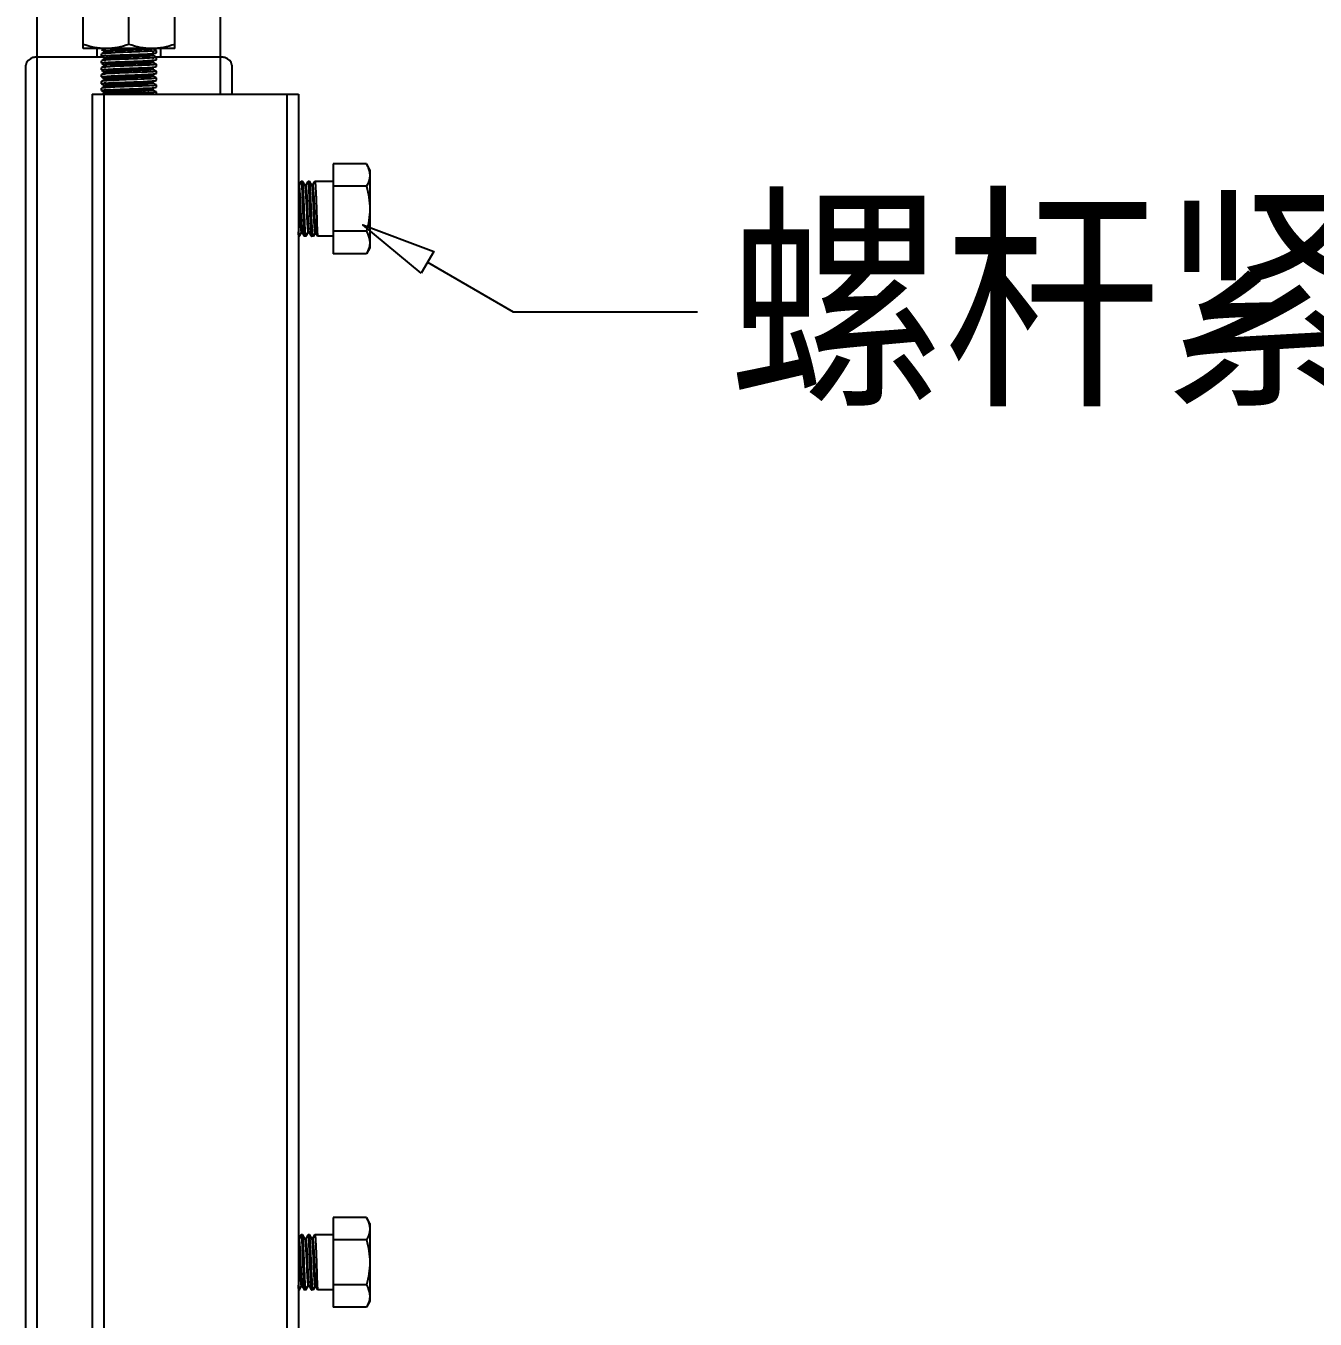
# Model space of a CAD drawing. Extents: x 1060579 to 1383165, y 581819 to 1037910.
# Drawn here: x 1266910 to 1268192, y 865473 to 866759 of the extents above; entities that cross this region are included whole.
import ezdxf

# ---------------------------------------------------------------- set-up
doc = ezdxf.new("R2010")
doc.units = 0
doc.header["$LTSCALE"] = 1000
doc.header["$MEASUREMENT"] = 0
doc.layers.add('02___PRT_ALL_AXES', color=7, linetype='Continuous')
doc.styles.add('_TEL_DIM', font='SIMPLEX', dxfattribs={"width": 0.8, "height": 3.5, "bigfont": 'HZTXT'})

msp = doc.modelspace()

# ---------------------------------------------------------------- linework, layer by layer
at = {"color": 7, "linetype": 'Continuous'}
for p, q in [((1266921.5, 865181), (1266921.5, 866811.1)), ((1266910.1, 865181), (1266910.1, 866719.5)), ((1266976.1, 866690.5), (1266976.1, 865415.5)), ((1266987.5, 866690.5), (1266987.5, 865415.5)), ((1267169.7, 866690.5), (1267169.7, 865415.5)), ((1267181, 866690.5), (1267181, 865415.5)), ((1267215.6, 866621.3), (1267215.6, 866531.9)), ((1267181.5, 866600), (1267181, 866600)), ((1267183.7, 866603.9), (1267181.4, 866600)), ((1267183.7, 866603.9), (1267183.7, 866603.9)), ((1267185.1, 866603.9), (1267183.7, 866603.9)), ((1267185.2, 866603.9), (1267185.1, 866603.9)), ((1267187.4, 866600), (1267185.2, 866603.9)), ((1267187.5, 866599.9), (1267187.4, 866600)), ((1267188.3, 866600), (1267187.4, 866600)), ((1267187.5, 866599.9), (1267187.5, 866599.8)), ((1267190.5, 866603.9), (1267188.3, 866600)), ((1267190.5, 866603.9), (1267190.6, 866603.9)), ((1267191.9, 866603.9), (1267190.6, 866603.9)), ((1267192, 866603.9), (1267191.9, 866603.9)), ((1267194.3, 866599.9), (1267192, 866603.9)), ((1267194.3, 866600), (1267195.1, 866600)), ((1267194.3, 866599.9), (1267194.4, 866599.8)), ((1267195.1, 866600), (1267197.4, 866603.9)), ((1267197.3, 866603.9), (1267195.1, 866600)), ((1267197.3, 866603.9), (1267197.4, 866603.9)), ((1267215.6, 866603.9), (1267197.4, 866603.9)), ((1267181.7, 866549.3), (1267181, 866549.3)), ((1267181.8, 866549.4), (1267181.7, 866549.3)), ((1267181.8, 866549.4), (1267184, 866553.2)), ((1267184, 866553.2), (1267184.8, 866553.2)), ((1267184.7, 866553.4), (1267184.8, 866553.3)), ((1267184.8, 866553.3), (1267184.8, 866553.2)), ((1267184.8, 866553.2), (1267187.1, 866549.4)), ((1267187.1, 866549.4), (1267187.1, 866549.3)), ((1267188.5, 866549.3), (1267187.1, 866549.3)), ((1267188.6, 866549.4), (1267188.5, 866549.3)), ((1267188.6, 866549.4), (1267190.8, 866553.2)), ((1267190.8, 866553.2), (1267191.7, 866553.2)), ((1267191.6, 866553.4), (1267191.6, 866553.3)), ((1267191.6, 866553.3), (1267191.7, 866553.2)), ((1267191.7, 866553.2), (1267193.9, 866549.4)), ((1267193.9, 866549.4), (1267194, 866549.3)), ((1267195.9, 866549.3), (1267194, 866549.3)), ((1267196.1, 866549.4), (1267195.9, 866549.3)), ((1267196.1, 866549.4), (1267197.7, 866552.2)), ((1267197.7, 866552.2), (1267198.5, 866552.2)), ((1267198.5, 866552.3), (1267200.2, 866549.3)), ((1267200.2, 866549.3), (1267200.2, 866549.3)), ((1267215.6, 866549.3), (1267200.2, 866549.3)), ((1267215.6, 865574), (1267215.6, 865484.7)), ((1267183.7, 865556.6), (1267181.4, 865552.8)), ((1267183.7, 865556.6), (1267183.7, 865556.7)), ((1267185.1, 865556.7), (1267183.7, 865556.7)), ((1267185.2, 865556.6), (1267185.1, 865556.7)), ((1267187.4, 865552.7), (1267185.2, 865556.6)), ((1267190.5, 865556.6), (1267188.3, 865552.8)), ((1267190.5, 865556.6), (1267190.6, 865556.7)), ((1267191.9, 865556.7), (1267190.6, 865556.7)), ((1267192, 865556.6), (1267191.9, 865556.7)), ((1267194.3, 865552.7), (1267192, 865556.6)), ((1267195.1, 865552.7), (1267197.4, 865556.7)), ((1267197.3, 865556.6), (1267195.1, 865552.8)), ((1267197.3, 865556.6), (1267197.4, 865556.7)), ((1267215.6, 865556.7), (1267197.4, 865556.7)), ((1267181.5, 865552.7), (1267181, 865552.7)), ((1267187.5, 865552.7), (1267187.4, 865552.7)), ((1267188.3, 865552.7), (1267187.4, 865552.7)), ((1267187.5, 865552.7), (1267187.5, 865552.6)), ((1267194.3, 865552.7), (1267195.1, 865552.7)), ((1267194.3, 865552.7), (1267194.4, 865552.5)), ((1267181.8, 865502.1), (1267184, 865506)), ((1267184, 865506), (1267184.8, 865506)), ((1267184.7, 865506.2), (1267184.8, 865506.1)), ((1267184.8, 865506.1), (1267184.8, 865506)), ((1267184.8, 865506), (1267187.1, 865502.1)), ((1267188.6, 865502.1), (1267190.8, 865506)), ((1267190.8, 865506), (1267191.7, 865506)), ((1267191.6, 865506.1), (1267191.7, 865506)), ((1267191.6, 865506.1), (1267191.6, 865506.1)), ((1267191.7, 865506), (1267193.9, 865502.1)), ((1267196.1, 865502.2), (1267197.7, 865505)), ((1267197.7, 865505), (1267198.5, 865505)), ((1267198.5, 865505.1), (1267200.2, 865502.1)), ((1267181.7, 865502), (1267181, 865502)), ((1267181.8, 865502.1), (1267181.7, 865502)), ((1267187.1, 865502.1), (1267187.1, 865502)), ((1267188.5, 865502), (1267187.1, 865502)), ((1267188.6, 865502.1), (1267188.5, 865502)), ((1267193.9, 865502.1), (1267194, 865502)), ((1267195.9, 865502), (1267194, 865502)), ((1267196.1, 865502.2), (1267195.9, 865502)), ((1267200.2, 865502.1), (1267200.2, 865502)), ((1267215.6, 865502), (1267200.2, 865502))]:
    msp.add_line(p, q, dxfattribs=at)
at = {"color": 0, "linetype": 'Continuous'}
for p, q in [((1267103.6, 866690.5), (1267103.6, 866811.1)), ((1266986.6, 866727.5), (1266921.5, 866727.5)), ((1266980.7, 866736), (1266980.7, 866727.5)), ((1266985.3, 866735.2), (1266985.3, 866736)), ((1266985.3, 866735.1), (1266988.5, 866733.3)), ((1266985.3, 866730.7), (1266985.3, 866730.6)), ((1266985.3, 866728.3), (1266985.3, 866730.6)), ((1266985.3, 866728.3), (1266988.5, 866726.4)), ((1266985.9, 866735.4), (1266987.7, 866735.6)), ((1266988.5, 866732.5), (1266985.9, 866731)), ((1266988.5, 866725.7), (1266985.9, 866724.2)), ((1266986.4, 866728.6), (1266987.9, 866728.8)), ((1266987.7, 866735.6), (1266989.7, 866735.8)), ((1266990.8, 866731.3), (1266987.7, 866731.1)), ((1266988.4, 866733.3), (1266988.4, 866732.4)), ((1266988.4, 866726.5), (1266988.4, 866725.6)), ((1266988.6, 866732.6), (1266988.5, 866732.5)), ((1266988.6, 866725.7), (1266988.5, 866725.7)), ((1267039.8, 866734.1), (1267036.7, 866735.9)), ((1267036.7, 866729), (1267036.7, 866729.9)), ((1267039.8, 866727.3), (1267036.7, 866729.1)), ((1267038.8, 866733.7), (1267037.2, 866733.5)), ((1267038.8, 866726.9), (1267037.2, 866726.7)), ((1267039.8, 866731.7), (1267039.9, 866731.7)), ((1267039.9, 866731.7), (1267039.9, 866734)), ((1267103.6, 866727.5), (1267039.9, 866727.5)), ((1267039.9, 866724.9), (1267039.9, 866727.2)), ((1267044.4, 866727.5), (1267044.4, 866736)), ((1266985.3, 866721.5), (1266985.3, 866723.8)), ((1266985.3, 866723.8), (1266985.3, 866723.8)), ((1266985.3, 866721.4), (1266988.5, 866719.6)), ((1266985.3, 866717), (1266985.3, 866716.9)), ((1266985.3, 866714.7), (1266985.3, 866716.9)), ((1266985.3, 866714.6), (1266988.5, 866712.8)), ((1266988.5, 866718.9), (1266985.9, 866717.4)), ((1266986.3, 866721.8), (1266987.9, 866722)), ((1266986.4, 866715), (1266987.9, 866715.2)), ((1266988.4, 866719.7), (1266988.4, 866718.8)), ((1266988.4, 866712.8), (1266988.4, 866711.9)), ((1266988.6, 866718.9), (1266988.5, 866718.9)), ((1267037.2, 866719.9), (1267035.4, 866719.7)), ((1267036.7, 866723), (1267036.2, 866722.9)), ((1267036.7, 866716.2), (1267036.4, 866716.1)), ((1267036.7, 866722.2), (1267036.7, 866723.1)), ((1267039.8, 866720.4), (1267036.7, 866722.3)), ((1267036.7, 866715.4), (1267036.7, 866716.3)), ((1267039.8, 866713.6), (1267036.7, 866715.4)), ((1267038.8, 866720), (1267037.2, 866719.9)), ((1267038.8, 866713.2), (1267037.2, 866713)), ((1267039.8, 866724.8), (1267039.9, 866724.9)), ((1267039.8, 866718), (1267039.9, 866718.1)), ((1267039.9, 866718.1), (1267039.9, 866720.4)), ((1267039.9, 866711.3), (1267039.9, 866713.5)), ((1267115, 866719.5), (1267115, 866690.5)), ((1266985.3, 866710.2), (1266985.3, 866710.1)), ((1266985.3, 866707.8), (1266985.3, 866710.1)), ((1266985.3, 866707.8), (1266988.5, 866705.9)), ((1266985.3, 866703.4), (1266985.3, 866703.3)), ((1266985.3, 866701), (1266985.3, 866703.3)), ((1266985.3, 866700.9), (1266988.5, 866699.1)), ((1266988.5, 866712), (1266985.9, 866710.5)), ((1266988.5, 866705.2), (1266985.9, 866703.7)), ((1266986.4, 866701.3), (1266987.9, 866701.5)), ((1266988.1, 866708.3), (1266990.6, 866708.5)), ((1266988.4, 866706), (1266988.4, 866705.1)), ((1266988.5, 866712.1), (1266988.5, 866712)), ((1267037.2, 866706.2), (1267035, 866706)), ((1267036.7, 866709.3), (1267036.6, 866709.3)), ((1267036.7, 866708.5), (1267036.7, 866709.4)), ((1267039.8, 866706.8), (1267036.7, 866708.6)), ((1267036.7, 866701.7), (1267036.7, 866702.6)), ((1267039.8, 866699.9), (1267036.7, 866701.8)), ((1267038.7, 866706.4), (1267037.2, 866706.2)), ((1267039.8, 866711.2), (1267039.9, 866711.3)), ((1267039.8, 866704.3), (1267039.9, 866704.4)), ((1267039.9, 866704.4), (1267039.9, 866706.7)), ((1267039.9, 866697.6), (1267039.9, 866699.9)), ((1266976.1, 866690.5), (1267181, 866690.5)), ((1266985.3, 866694.2), (1266985.3, 866696.5)), ((1266985.3, 866696.5), (1266985.3, 866696.5)), ((1266985.3, 866694.1), (1266988.5, 866692.3)), ((1266988.5, 866698.4), (1266985.9, 866696.9)), ((1266986.3, 866694.5), (1266987.9, 866694.7)), ((1266988.5, 866691.5), (1266986.6, 866690.5)), ((1266988.4, 866699.2), (1266988.4, 866698.3)), ((1266988.4, 866692.4), (1266988.4, 866691.4)), ((1266988.6, 866698.4), (1266988.5, 866698.4)), ((1266988.7, 866691.6), (1266988.5, 866691.5)), ((1267036.7, 866694.9), (1267036.7, 866695.8)), ((1267039.8, 866693.1), (1267036.7, 866694.9)), ((1267038.8, 866699.6), (1267037.2, 866699.4)), ((1267038.8, 866692.7), (1267037.2, 866692.6)), ((1267039.8, 866697.5), (1267039.9, 866697.6)), ((1267039.8, 866690.7), (1267039.9, 866690.8)), ((1267039.9, 866690.8), (1267039.9, 866693))]:
    msp.add_line(p, q, dxfattribs=at)
at = {"color": 4}
msp.add_lwpolyline([(1267303.2, 866512.8), (1267245, 866560.8), (1267315.6, 866534.2)], close=True, dxfattribs=at)
msp.add_lwpolyline([(1267309.4, 866523.5), (1267394.6, 866474.2)], dxfattribs=at)
at = {"color": 4, "extrusion": (0, 1, 0), "elevation": 866474.2}
msp.add_lwpolyline([(-1267394.6, 0), (-1267577.9, 0)], dxfattribs=at)
at = {"color": 0, "linetype": 'Continuous'}
for centre, radius, start, end in [((1266996.2, 866638.2), 91, 94.168, 95.1881), ((1266989.1, 866731.1), 1.53, 107.7713, 109.3396), ((1266989, 866724.7), 1.11, 109.8671, 111.7181), ((1267001.3, 866576.1), 160.2, 93.7721, 94.1476), ((1267006.8, 866491.3), 245.1, 93.2816, 93.7599), ((1267010.3, 866430.7), 301.2, 92.9521, 93.7173), ((1267029, 866824.4), 91.3, 274.1579, 275.1879), ((1267029, 866817), 90.7, 274.1743, 275.1892), ((1266996.1, 866631.8), 90.6, 94.175, 95.1922), ((1266996.2, 866624.6), 91, 94.1682, 95.1877), ((1267029, 866802.9), 90.2, 274.1908, 275.1887), ((1266996.4, 866608.7), 93.2, 94.0959, 95.1914), ((1266996.1, 866604.4), 90.6, 94.1774, 95.1889), ((1266989.3, 866689.7), 1.98, 106.3059, 107.6532), ((1267028.9, 866790.3), 91.3, 274.1512, 275.1927), ((1267029, 866783), 90.8, 274.1714, 275.1881)]:
    msp.add_arc(centre, radius, start, end, dxfattribs=at)
for points, knots in [([(1266921.5, 866727.5), (1266920, 866727.5), (1266915.3, 866727.1), (1266910.1, 866722.9), (1266910.1, 866719.5)], [0, 0, 0, 0, 0.300361, 1, 1, 1, 1]), ([(1266985.3, 866735.2), (1266985.3, 866735.2), (1266985.5, 866735.3), (1266985.7, 866735.4), (1266985.9, 866735.4)], [0, 0, 0, 0, 0.287904, 1, 1, 1, 1]), ([(1266987.7, 866731.1), (1266987.2, 866731), (1266986.4, 866730.9), (1266985.6, 866730.8), (1266985.3, 866730.7)], [0, 0, 0, 0, 0.67259, 1, 1, 1, 1]), ([(1266985.3, 866728.3), (1266985.3, 866728.4), (1266985.8, 866728.5), (1266986.1, 866728.6), (1266986.4, 866728.6)], [0, 0, 0, 0, 0.27467, 1, 1, 1, 1]), ([(1266996.8, 866734.3), (1266994.8, 866734.1), (1266992.9, 866733.4), (1266988.4, 866734.1), (1266988.4, 866733.3)], [0, 0, 0, 0, 0.734474, 1, 1, 1, 1]), ([(1267035.9, 866729.6), (1267032.6, 866729.1), (1267023.8, 866728.8), (1267012.1, 866728.2), (1267001.8, 866727.6), (1266994.8, 866727.6), (1266991.6, 866726.7), (1266988.4, 866727), (1266988.4, 866726.5)], [0, 0, 0, 0, 0.20887, 0.557248, 0.730312, 0.872767, 0.966472, 1, 1, 1, 1]), ([(1266996.8, 866733.4), (1266995.8, 866733.3), (1266993.1, 866733.1), (1266990.3, 866733.1), (1266988.6, 866732.6)], [0, 0, 0, 0, 0.368659, 1, 1, 1, 1]), ([(1267035.9, 866728.7), (1267032.9, 866728.2), (1267024.5, 866727.9), (1267011.1, 866727.4), (1266998.6, 866726.3), (1266990.9, 866726.6), (1266988.6, 866725.7)], [0, 0, 0, 0, 0.196747, 0.528187, 0.843687, 1, 1, 1, 1]), ([(1266989.6, 866728.9), (1266992.9, 866729.2), (1267008.2, 866729.9), (1267023.6, 866730.2), (1267035.6, 866731.1)], [0, 0, 0, 0, 0.215104, 1, 1, 1, 1]), ([(1267035.6, 866726.6), (1267032.3, 866726.3), (1267017, 866725.6), (1267001.6, 866725.3), (1266989.6, 866724.4)], [0, 0, 0, 0, 0.214939, 1, 1, 1, 1]), ([(1267035.6, 866733.4), (1267032.8, 866733.2), (1267019.2, 866732.5), (1267005.6, 866732.1), (1266994.8, 866731.5)], [0, 0, 0, 0, 0.200751, 1, 1, 1, 1]), ([(1267031, 866736), (1267028.5, 866735.8), (1267017.1, 866735.2), (1267005.7, 866734.8), (1266996.8, 866734.3)], [0, 0, 0, 0, 0.21723, 1, 1, 1, 1]), ([(1267035.6, 866735.5), (1267033.5, 866735.2), (1267020.6, 866734.5), (1267007.7, 866734), (1266996.8, 866733.4)], [0, 0, 0, 0, 0.161254, 1, 1, 1, 1]), ([(1267036.7, 866735.8), (1267036.7, 866735.7), (1267036.2, 866735.6), (1267035.9, 866735.5), (1267035.6, 866735.5)], [0, 0, 0, 0, 0.276416, 1, 1, 1, 1]), ([(1267035.6, 866731.1), (1267036.2, 866731.2), (1267037.5, 866731.3), (1267039.1, 866731.2), (1267039.8, 866731.7)], [0, 0, 0, 0, 0.388303, 1, 1, 1, 1]), ([(1267036.7, 866729.8), (1267036.6, 866729.8), (1267036.3, 866729.7), (1267036.1, 866729.7), (1267035.9, 866729.6)], [0, 0, 0, 0, 0.375136, 1, 1, 1, 1]), ([(1267036.7, 866729), (1267036.7, 866728.9), (1267036.4, 866728.8), (1267036.1, 866728.8), (1267035.9, 866728.7)], [0, 0, 0, 0, 0.284351, 1, 1, 1, 1]), ([(1267039.9, 866734), (1267039.9, 866733.9), (1267039.4, 866733.8), (1267039.1, 866733.7), (1267038.8, 866733.7)], [0, 0, 0, 0, 0.274582, 1, 1, 1, 1]), ([(1267039.9, 866727.2), (1267039.9, 866727.1), (1267039.4, 866727), (1267039.1, 866726.9), (1267038.8, 866726.9)], [0, 0, 0, 0, 0.274809, 1, 1, 1, 1]), ([(1267115, 866719.5), (1267115, 866722.9), (1267109.8, 866727.1), (1267105.1, 866727.5), (1267103.6, 866727.5)], [0, 0, 0, 0, 0.699639, 1, 1, 1, 1]), ([(1266989.6, 866724.4), (1266989, 866724.4), (1266987.6, 866724.2), (1266986.1, 866724.3), (1266985.3, 866723.8)], [0, 0, 0, 0, 0.388336, 1, 1, 1, 1]), ([(1266985.3, 866721.5), (1266985.3, 866721.6), (1266985.8, 866721.7), (1266986.1, 866721.8), (1266986.3, 866721.8)], [0, 0, 0, 0, 0.275055, 1, 1, 1, 1]), ([(1266989.5, 866717.6), (1266989, 866717.5), (1266987.6, 866717.3), (1266986.1, 866717.5), (1266985.3, 866717)], [0, 0, 0, 0, 0.388313, 1, 1, 1, 1]), ([(1266985.3, 866714.7), (1266985.3, 866714.8), (1266985.8, 866714.9), (1266986.1, 866714.9), (1266986.4, 866715)], [0, 0, 0, 0, 0.274632, 1, 1, 1, 1]), ([(1267036.2, 866722.9), (1267033.1, 866722.2), (1267024.3, 866722.1), (1267012.7, 866721.4), (1267002.2, 866720.8), (1266995, 866720.8), (1266991.7, 866719.8), (1266988.4, 866720.2), (1266988.4, 866719.7)], [0, 0, 0, 0, 0.198102, 0.547404, 0.723562, 0.869351, 0.965555, 1, 1, 1, 1]), ([(1267036.4, 866716.1), (1267033.5, 866715.3), (1267024.8, 866715.4), (1267013.3, 866714.6), (1267002.6, 866714), (1266995.2, 866714), (1266991.8, 866713), (1266988.4, 866713.4), (1266988.4, 866712.8)], [0, 0, 0, 0, 0.186891, 0.53709, 0.716477, 0.865762, 0.964594, 1, 1, 1, 1]), ([(1267036.4, 866715.2), (1267033.7, 866714.4), (1267025.4, 866714.5), (1267012, 866713.7), (1266999, 866712.5), (1266990.9, 866713), (1266988.5, 866712.1)], [0, 0, 0, 0, 0.177079, 0.512171, 0.8403, 1, 1, 1, 1]), ([(1267036.2, 866722), (1267033.3, 866721.3), (1267024.9, 866721.2), (1267011.5, 866720.5), (1266998.8, 866719.4), (1266990.9, 866719.8), (1266988.6, 866718.9)], [0, 0, 0, 0, 0.187304, 0.520785, 0.842442, 1, 1, 1, 1]), ([(1266989.5, 866722.1), (1266992.8, 866722.4), (1267008.1, 866723.1), (1267023.4, 866723.4), (1267035.4, 866724.3)], [0, 0, 0, 0, 0.214127, 1, 1, 1, 1]), ([(1267035.4, 866719.7), (1267032.1, 866719.5), (1267016.8, 866718.7), (1267001.5, 866718.4), (1266989.5, 866717.6)], [0, 0, 0, 0, 0.216969, 1, 1, 1, 1]), ([(1266989.6, 866715.3), (1266992.9, 866715.5), (1267008.2, 866716.3), (1267023.6, 866716.6), (1267035.6, 866717.5)], [0, 0, 0, 0, 0.215218, 1, 1, 1, 1]), ([(1267035.6, 866712.9), (1267032.3, 866712.7), (1267017, 866711.9), (1267001.6, 866711.6), (1266989.6, 866710.7)], [0, 0, 0, 0, 0.21461, 1, 1, 1, 1]), ([(1267035.4, 866724.3), (1267036, 866724.3), (1267037.4, 866724.5), (1267039, 866724.4), (1267039.8, 866724.8)], [0, 0, 0, 0, 0.388921, 1, 1, 1, 1]), ([(1267035.6, 866717.5), (1267036.2, 866717.5), (1267037.6, 866717.7), (1267039.1, 866717.6), (1267039.8, 866718)], [0, 0, 0, 0, 0.388189, 1, 1, 1, 1]), ([(1267036.7, 866722.2), (1267036.7, 866722.1), (1267036.5, 866722), (1267036.3, 866722), (1267036.2, 866722)], [0, 0, 0, 0, 0.297043, 1, 1, 1, 1]), ([(1267036.7, 866715.4), (1267036.7, 866715.3), (1267036.6, 866715.2), (1267036.5, 866715.2), (1267036.4, 866715.2)], [0, 0, 0, 0, 0.318572, 1, 1, 1, 1]), ([(1267039.9, 866720.4), (1267039.9, 866720.3), (1267039.3, 866720.2), (1267039.1, 866720.1), (1267038.8, 866720)], [0, 0, 0, 0, 0.274319, 1, 1, 1, 1]), ([(1267039.9, 866713.5), (1267039.9, 866713.4), (1267039.4, 866713.3), (1267039.1, 866713.3), (1267038.8, 866713.2)], [0, 0, 0, 0, 0.274866, 1, 1, 1, 1]), ([(1266989.6, 866710.7), (1266989, 866710.7), (1266987.6, 866710.5), (1266986.1, 866710.6), (1266985.3, 866710.2)], [0, 0, 0, 0, 0.388323, 1, 1, 1, 1]), ([(1266985.3, 866707.8), (1266985.3, 866707.9), (1266985.5, 866708), (1266985.7, 866708), (1266985.9, 866708.1)], [0, 0, 0, 0, 0.28874, 1, 1, 1, 1]), ([(1266990.6, 866704), (1266989.9, 866703.9), (1266988.2, 866703.7), (1266986.3, 866703.9), (1266985.3, 866703.4)], [0, 0, 0, 0, 0.390942, 1, 1, 1, 1]), ([(1266985.3, 866701), (1266985.3, 866701.1), (1266985.8, 866701.2), (1266986.1, 866701.3), (1266986.4, 866701.3)], [0, 0, 0, 0, 0.274499, 1, 1, 1, 1]), ([(1266985.9, 866708.1), (1266986.2, 866708.1), (1266986.9, 866708.2), (1266987.7, 866708.3), (1266988.1, 866708.3)], [0, 0, 0, 0, 0.411791, 1, 1, 1, 1]), ([(1266990.4, 866706.5), (1266989.9, 866706.4), (1266989.4, 866706.3), (1266988.4, 866706.2), (1266988.4, 866706)], [0, 0, 0, 0, 0.73177, 1, 1, 1, 1]), ([(1267034.9, 866702.2), (1267031.3, 866701.7), (1267022.3, 866701.4), (1267010.6, 866700.9), (1267000.8, 866700.3), (1266994.3, 866700.2), (1266991.3, 866699.4), (1266988.4, 866699.7), (1266988.4, 866699.2)], [0, 0, 0, 0, 0.234728, 0.580613, 0.746271, 0.880824, 0.96863, 1, 1, 1, 1]), ([(1266990.4, 866705.5), (1266989.9, 866705.5), (1266989.3, 866705.4), (1266988.7, 866705.3), (1266988.5, 866705.2)], [0, 0, 0, 0, 0.659484, 1, 1, 1, 1]), ([(1267034.9, 866701.3), (1267026.5, 866700.3), (1267013.2, 866700.3), (1266997.9, 866699), (1266990.8, 866699.2), (1266988.6, 866698.4)], [0, 0, 0, 0, 0.550944, 0.851947, 1, 1, 1, 1]), ([(1266989.7, 866701.6), (1266993, 866701.9), (1267008.3, 866702.6), (1267023.6, 866702.9), (1267035.6, 866703.8)], [0, 0, 0, 0, 0.216306, 1, 1, 1, 1]), ([(1267000.8, 866707.2), (1266999.7, 866707.1), (1266996.2, 866706.9), (1266992.7, 866706.7), (1266990.4, 866706.5)], [0, 0, 0, 0, 0.314654, 1, 1, 1, 1]), ([(1267000.8, 866706.3), (1266999.7, 866706.2), (1266996.2, 866706), (1266992.7, 866705.8), (1266990.4, 866705.5)], [0, 0, 0, 0, 0.314654, 1, 1, 1, 1]), ([(1266999.2, 866709), (1267002.4, 866709.1), (1267014.3, 866709.6), (1267026.3, 866710), (1267035, 866710.6)], [0, 0, 0, 0, 0.26503, 1, 1, 1, 1]), ([(1267035, 866706), (1267032.6, 866705.9), (1267020.7, 866705.3), (1267008.8, 866704.9), (1266999.2, 866704.4)], [0, 0, 0, 0, 0.199116, 1, 1, 1, 1]), ([(1267034.4, 866709), (1267032.5, 866708.7), (1267021.2, 866708), (1267010, 866707.6), (1267000.8, 866707.2)], [0, 0, 0, 0, 0.17618, 1, 1, 1, 1]), ([(1267034.4, 866708), (1267032.5, 866707.8), (1267021.2, 866707.1), (1267010, 866706.7), (1267000.8, 866706.3)], [0, 0, 0, 0, 0.17618, 1, 1, 1, 1]), ([(1267036.6, 866709.3), (1267036.3, 866709.2), (1267035.6, 866709.1), (1267034.9, 866709), (1267034.4, 866709)], [0, 0, 0, 0, 0.359733, 1, 1, 1, 1]), ([(1267036.7, 866708.5), (1267036.7, 866708.3), (1267035.6, 866708.3), (1267035, 866708.1), (1267034.4, 866708)], [0, 0, 0, 0, 0.266193, 1, 1, 1, 1]), ([(1267036.7, 866702.5), (1267036.5, 866702.4), (1267035.9, 866702.3), (1267035.3, 866702.2), (1267034.9, 866702.2)], [0, 0, 0, 0, 0.34275, 1, 1, 1, 1]), ([(1267036.7, 866701.7), (1267036.7, 866701.5), (1267035.8, 866701.4), (1267035.4, 866701.3), (1267034.9, 866701.3)], [0, 0, 0, 0, 0.268941, 1, 1, 1, 1]), ([(1267035, 866710.6), (1267035.6, 866710.6), (1267037.2, 866710.8), (1267039, 866710.7), (1267039.8, 866711.2)], [0, 0, 0, 0, 0.389846, 1, 1, 1, 1]), ([(1267035.6, 866703.8), (1267036.1, 866703.8), (1267037.5, 866704), (1267039.1, 866703.9), (1267039.8, 866704.3)], [0, 0, 0, 0, 0.388453, 1, 1, 1, 1]), ([(1267039.9, 866706.7), (1267039.9, 866706.6), (1267039.3, 866706.5), (1267039, 866706.4), (1267038.7, 866706.4)], [0, 0, 0, 0, 0.272468, 1, 1, 1, 1]), ([(1267039.9, 866699.9), (1267039.9, 866699.8), (1267039.4, 866699.7), (1267039.1, 866699.6), (1267038.8, 866699.6)], [0, 0, 0, 0, 0.274929, 1, 1, 1, 1]), ([(1266989.7, 866697.1), (1266989.1, 866697), (1266987.7, 866696.9), (1266986.1, 866697), (1266985.3, 866696.5)], [0, 0, 0, 0, 0.388787, 1, 1, 1, 1]), ([(1266985.3, 866694.2), (1266985.3, 866694.3), (1266985.8, 866694.4), (1266986.1, 866694.4), (1266986.3, 866694.5)], [0, 0, 0, 0, 0.274799, 1, 1, 1, 1]), ([(1267035.3, 866695.4), (1267031.9, 866694.9), (1267022.9, 866694.6), (1267011.2, 866694.1), (1267001.2, 866693.5), (1266994.5, 866693.4), (1266991.4, 866692.5), (1266988.4, 866692.9), (1266988.4, 866692.4)], [0, 0, 0, 0, 0.225017, 0.571884, 0.74032, 0.877824, 0.967828, 1, 1, 1, 1]), ([(1267035.3, 866694.5), (1267027.1, 866693.4), (1267013.8, 866693.5), (1266998.4, 866692.2), (1266991, 866692.3), (1266988.7, 866691.6)], [0, 0, 0, 0, 0.536231, 0.842666, 1, 1, 1, 1]), ([(1266989.5, 866694.8), (1266992.8, 866695), (1267008.2, 866695.8), (1267023.6, 866696.1), (1267035.6, 866697)], [0, 0, 0, 0, 0.214904, 1, 1, 1, 1]), ([(1267035.6, 866699.2), (1267032.3, 866699), (1267017, 866698.3), (1267001.7, 866698), (1266989.7, 866697.1)], [0, 0, 0, 0, 0.214782, 1, 1, 1, 1]), ([(1267035.6, 866692.4), (1267032.7, 866692.2), (1267018.4, 866691.5), (1267004.1, 866691.1), (1266992.8, 866690.5)], [0, 0, 0, 0, 0.204695, 1, 1, 1, 1]), ([(1267036.7, 866695.7), (1267036.5, 866695.6), (1267036.1, 866695.5), (1267035.6, 866695.4), (1267035.3, 866695.4)], [0, 0, 0, 0, 0.352937, 1, 1, 1, 1]), ([(1267036.7, 866694.9), (1267036.7, 866694.7), (1267036.1, 866694.6), (1267035.7, 866694.5), (1267035.3, 866694.5)], [0, 0, 0, 0, 0.273123, 1, 1, 1, 1]), ([(1267035.6, 866697), (1267036.1, 866697), (1267037.5, 866697.2), (1267039.1, 866697.1), (1267039.8, 866697.5)], [0, 0, 0, 0, 0.388308, 1, 1, 1, 1]), ([(1267039.9, 866693), (1267039.9, 866692.9), (1267039.4, 866692.8), (1267039.1, 866692.8), (1267038.8, 866692.7)], [0, 0, 0, 0, 0.274693, 1, 1, 1, 1]), ([(1267038.8, 866690.5), (1267039, 866690.5), (1267039.4, 866690.5), (1267039.7, 866690.6), (1267039.8, 866690.7)], [0, 0, 0, 0, 0.643093, 1, 1, 1, 1])]:
    msp.add_open_spline(points, degree=3, knots=knots, dxfattribs=at)
for points in [[(1266990.6, 866708.5), (1266993.5, 866708.7), (1266996.4, 866708.9), (1266999.2, 866709)], [(1266999.2, 866704.4), (1266996.4, 866704.3), (1266993.5, 866704.2), (1266990.6, 866704)]]:
    msp.add_open_spline(points, degree=3, dxfattribs=at)
at = {"color": 7, "linetype": 'Continuous'}
for points, knots in [([(1267181, 866597.6), (1267181.4, 866593.9), (1267181.7, 866587.7), (1267182.1, 866579), (1267182.5, 866571.5), (1267182.8, 866565.4), (1267183, 866561.1), (1267183.2, 866558.5), (1267183.4, 866556.4), (1267183.5, 866554.7), (1267183.7, 866553.9), (1267183.8, 866553.2), (1267184, 866553.2)], [0, 0, 0, 0, 0.247646, 0.416756, 0.591971, 0.753843, 0.82405, 0.884422, 0.933288, 0.969311, 0.991574, 1, 1, 1, 1]), ([(1267181.5, 866600), (1267181.6, 866600), (1267181.7, 866599.2), (1267181.9, 866598.2), (1267182.1, 866596.1), (1267182.3, 866593.5), (1267182.5, 866590.2), (1267182.8, 866585), (1267183.1, 866578.1), (1267183.5, 866569.8), (1267183.8, 866562.5), (1267184.3, 866557.2), (1267184.4, 866554.3), (1267184.7, 866553.4)], [0, 0, 0, 0, 0.009861, 0.036418, 0.079269, 0.13699, 0.207575, 0.28855, 0.470002, 0.656005, 0.820572, 0.94075, 1, 1, 1, 1]), ([(1267183.7, 866603.9), (1267183.7, 866603.9), (1267183.7, 866603.9), (1267183.7, 866603.9), (1267183.7, 866603.9)], [0, 0, 0, 0, 0.495642, 1, 1, 1, 1]), ([(1267183.7, 866603.9), (1267183.9, 866603.9), (1267184, 866602.9), (1267184.2, 866601.6), (1267184.4, 866599.1), (1267184.6, 866595.9), (1267184.8, 866591.9), (1267185.1, 866585.7), (1267185.4, 866577.4), (1267185.8, 866567.6), (1267186.1, 866560.1), (1267186.4, 866555), (1267186.6, 866552.3), (1267186.8, 866550.6), (1267186.9, 866549.6), (1267187.1, 866549.4)], [0, 0, 0, 0, 0.010807, 0.039039, 0.08401, 0.144142, 0.217265, 0.300718, 0.486187, 0.673761, 0.836333, 0.900675, 0.950462, 0.983919, 1, 1, 1, 1]), ([(1267188.5, 866549.3), (1267188.3, 866549.3), (1267188.3, 866550.3), (1267188, 866551.5), (1267187.9, 866554), (1267187.7, 866557.2), (1267187.5, 866561.2), (1267187.2, 866567.4), (1267186.8, 866575.7), (1267186.5, 866585.5), (1267186.1, 866593.1), (1267185.8, 866598.2), (1267185.6, 866600.9), (1267185.4, 866602.7), (1267185.3, 866603.6), (1267185.2, 866603.9)], [0, 0, 0, 0, 0.009937, 0.037394, 0.081764, 0.141482, 0.214378, 0.297782, 0.483611, 0.671943, 0.835376, 0.900095, 0.95018, 0.983836, 1, 1, 1, 1]), ([(1267187.5, 866599.8), (1267187.8, 866599), (1267187.9, 866596.2), (1267188.4, 866590.9), (1267188.7, 866583.5), (1267189.2, 866575.3), (1267189.5, 866568.3), (1267189.8, 866563.1), (1267189.9, 866559.8), (1267190.2, 866557.2), (1267190.3, 866555.1), (1267190.5, 866554.1), (1267190.6, 866553.2), (1267190.8, 866553.2)], [0, 0, 0, 0, 0.058061, 0.17756, 0.341977, 0.528262, 0.710254, 0.791529, 0.862402, 0.920373, 0.963418, 0.990098, 1, 1, 1, 1]), ([(1267188.3, 866600), (1267188.4, 866600), (1267188.5, 866599.2), (1267188.8, 866598.2), (1267188.9, 866596.1), (1267189.1, 866593.4), (1267189.3, 866590.1), (1267189.6, 866584.9), (1267189.9, 866577.9), (1267190.3, 866569.6), (1267190.6, 866562.3), (1267191.1, 866557), (1267191.2, 866554.2), (1267191.6, 866553.4)], [0, 0, 0, 0, 0.009936, 0.036715, 0.079918, 0.138092, 0.209199, 0.290719, 0.473148, 0.659662, 0.823957, 0.942903, 1, 1, 1, 1]), ([(1267190.6, 866603.9), (1267190.6, 866603.9), (1267190.6, 866603.9), (1267190.6, 866603.9), (1267190.6, 866603.9)], [0, 0, 0, 0, 0.495657, 1, 1, 1, 1]), ([(1267190.6, 866603.9), (1267190.8, 866603.9), (1267190.8, 866602.9), (1267191.1, 866601.6), (1267191.2, 866599.1), (1267191.4, 866595.9), (1267191.6, 866591.9), (1267191.9, 866585.7), (1267192.2, 866577.4), (1267192.6, 866567.6), (1267193, 866560.1), (1267193.3, 866555), (1267193.4, 866552.3), (1267193.7, 866550.6), (1267193.8, 866549.6), (1267193.9, 866549.4)], [0, 0, 0, 0, 0.010805, 0.039035, 0.084006, 0.144137, 0.217258, 0.300707, 0.486178, 0.673755, 0.836333, 0.900676, 0.950463, 0.983919, 1, 1, 1, 1]), ([(1267195.9, 866549.3), (1267195.7, 866549.3), (1267195.6, 866550.3), (1267195.3, 866551.5), (1267195.1, 866554), (1267194.8, 866557.2), (1267194.5, 866561.1), (1267194.2, 866567.4), (1267193.8, 866575.7), (1267193.4, 866585.5), (1267193, 866593.1), (1267192.7, 866598.2), (1267192.5, 866600.9), (1267192.2, 866602.7), (1267192.2, 866603.6), (1267192, 866603.9)], [0, 0, 0, 0, 0.010502, 0.038099, 0.08249, 0.142166, 0.214982, 0.298287, 0.483891, 0.672026, 0.835341, 0.900033, 0.950117, 0.983795, 1, 1, 1, 1]), ([(1267194.4, 866599.8), (1267194.7, 866598.8), (1267194.8, 866595.9), (1267195.3, 866590.3), (1267195.6, 866582.8), (1267196, 866574.3), (1267196.3, 866567.2), (1267196.6, 866562), (1267196.8, 866558.7), (1267197, 866556.1), (1267197.2, 866554), (1267197.4, 866553), (1267197.5, 866552.2), (1267197.7, 866552.2)], [0, 0, 0, 0, 0.061527, 0.184105, 0.350401, 0.536806, 0.717122, 0.79706, 0.866437, 0.922927, 0.964691, 0.990471, 1, 1, 1, 1]), ([(1267195.1, 866600), (1267195.3, 866600), (1267195.4, 866599.1), (1267195.6, 866598.1), (1267195.8, 866595.8), (1267196, 866593), (1267196.2, 866589.6), (1267196.5, 866584.1), (1267196.8, 866576.8), (1267197.2, 866568.3), (1267197.5, 866561.7), (1267197.8, 866557.3), (1267198, 866554.9), (1267198.2, 866553.4), (1267198.3, 866552.5), (1267198.5, 866552.3)], [0, 0, 0, 0, 0.010274, 0.038063, 0.082846, 0.143014, 0.216332, 0.300061, 0.486006, 0.673588, 0.835722, 0.899843, 0.949562, 0.983245, 1, 1, 1, 1]), ([(1267197.4, 866603.9), (1267197.4, 866603.9), (1267197.4, 866603.9), (1267197.4, 866603.9), (1267197.4, 866603.9)], [0, 0, 0, 0, 0.495641, 1, 1, 1, 1]), ([(1267197.4, 866603.9), (1267197.6, 866603.9), (1267197.6, 866602.9), (1267197.9, 866601.6), (1267198, 866599), (1267198.2, 866595.8), (1267198.4, 866591.8), (1267198.7, 866585.5), (1267199, 866577.1), (1267199.3, 866567.3), (1267199.5, 866559.7), (1267199.8, 866554.7), (1267199.9, 866552.1), (1267200.1, 866550.4), (1267200.1, 866549.5), (1267200.2, 866549.3)], [0, 0, 0, 0, 0.010957, 0.039614, 0.085254, 0.146244, 0.220349, 0.304833, 0.492159, 0.680724, 0.842834, 0.906272, 0.954681, 0.986284, 1, 1, 1, 1]), ([(1267181.7, 866549.3), (1267181.6, 866549.3), (1267181.5, 866549.9), (1267181.3, 866550.6), (1267181.2, 866552.1), (1267181.1, 866553.2), (1267181, 866553.9)], [0, 0, 0, 0, 0.071979, 0.263441, 0.574766, 1, 1, 1, 1]), ([(1267183.7, 865556.7), (1267183.7, 865556.7), (1267183.7, 865556.7), (1267183.7, 865556.7), (1267183.7, 865556.7)], [0, 0, 0, 0, 0.495642, 1, 1, 1, 1]), ([(1267183.7, 865556.7), (1267183.9, 865556.6), (1267184, 865555.7), (1267184.2, 865554.4), (1267184.4, 865551.8), (1267184.6, 865548.6), (1267184.8, 865544.7), (1267185.1, 865538.4), (1267185.4, 865530.1), (1267185.8, 865520.4), (1267186.1, 865512.8), (1267186.4, 865507.8), (1267186.6, 865505.1), (1267186.8, 865503.3), (1267186.9, 865502.4), (1267187.1, 865502.1)], [0, 0, 0, 0, 0.010807, 0.039039, 0.08401, 0.144142, 0.217265, 0.300718, 0.486187, 0.673761, 0.836333, 0.900675, 0.950462, 0.983919, 1, 1, 1, 1]), ([(1267188.5, 865502), (1267188.3, 865502), (1267188.3, 865503), (1267188, 865504.2), (1267187.9, 865506.8), (1267187.7, 865509.9), (1267187.5, 865513.9), (1267187.2, 865520.1), (1267186.8, 865528.5), (1267186.5, 865538.3), (1267186.1, 865545.9), (1267185.8, 865550.9), (1267185.6, 865553.6), (1267185.4, 865555.4), (1267185.3, 865556.4), (1267185.2, 865556.6)], [0, 0, 0, 0, 0.009937, 0.037394, 0.081764, 0.141482, 0.214378, 0.297782, 0.483611, 0.671943, 0.835376, 0.900095, 0.95018, 0.983836, 1, 1, 1, 1]), ([(1267190.6, 865556.7), (1267190.6, 865556.7), (1267190.6, 865556.7), (1267190.6, 865556.7), (1267190.6, 865556.7)], [0, 0, 0, 0, 0.495657, 1, 1, 1, 1]), ([(1267190.6, 865556.7), (1267190.8, 865556.6), (1267190.8, 865555.7), (1267191.1, 865554.4), (1267191.2, 865551.8), (1267191.4, 865548.6), (1267191.6, 865544.7), (1267191.9, 865538.4), (1267192.2, 865530.1), (1267192.6, 865520.4), (1267193, 865512.8), (1267193.3, 865507.8), (1267193.4, 865505.1), (1267193.7, 865503.3), (1267193.8, 865502.4), (1267193.9, 865502.1)], [0, 0, 0, 0, 0.010805, 0.039035, 0.084006, 0.144137, 0.217258, 0.300707, 0.486178, 0.673755, 0.836333, 0.900676, 0.950463, 0.983919, 1, 1, 1, 1]), ([(1267195.9, 865502), (1267195.7, 865502), (1267195.6, 865503), (1267195.3, 865504.2), (1267195.1, 865506.8), (1267194.8, 865509.9), (1267194.5, 865513.9), (1267194.2, 865520.1), (1267193.8, 865528.5), (1267193.4, 865538.3), (1267193, 865545.8), (1267192.7, 865550.9), (1267192.5, 865553.6), (1267192.2, 865555.4), (1267192.2, 865556.4), (1267192, 865556.6)], [0, 0, 0, 0, 0.010502, 0.038099, 0.08249, 0.142166, 0.214982, 0.298287, 0.483891, 0.672026, 0.835341, 0.900033, 0.950117, 0.983795, 1, 1, 1, 1]), ([(1267197.4, 865556.7), (1267197.4, 865556.7), (1267197.4, 865556.7), (1267197.4, 865556.7), (1267197.4, 865556.7)], [0, 0, 0, 0, 0.495641, 1, 1, 1, 1]), ([(1267197.4, 865556.7), (1267197.6, 865556.6), (1267197.6, 865555.7), (1267197.9, 865554.3), (1267198, 865551.8), (1267198.2, 865548.5), (1267198.4, 865544.5), (1267198.7, 865538.2), (1267199, 865529.8), (1267199.3, 865520), (1267199.5, 865512.4), (1267199.8, 865507.5), (1267199.9, 865504.8), (1267200.1, 865503.2), (1267200.1, 865502.3), (1267200.2, 865502.1)], [0, 0, 0, 0, 0.010957, 0.039614, 0.085254, 0.146244, 0.220349, 0.304833, 0.492159, 0.680724, 0.842834, 0.906272, 0.954681, 0.986284, 1, 1, 1, 1]), ([(1267181, 865550.3), (1267181.4, 865546.6), (1267181.7, 865540.5), (1267182.1, 865531.7), (1267182.5, 865524.2), (1267182.8, 865518.2), (1267183, 865513.9), (1267183.2, 865511.2), (1267183.4, 865509.1), (1267183.5, 865507.4), (1267183.7, 865506.6), (1267183.8, 865506), (1267184, 865506)], [0, 0, 0, 0, 0.247646, 0.416756, 0.591971, 0.753843, 0.82405, 0.884422, 0.933288, 0.969311, 0.991574, 1, 1, 1, 1]), ([(1267181.5, 865552.7), (1267181.6, 865552.7), (1267181.7, 865551.9), (1267181.9, 865550.9), (1267182.1, 865548.8), (1267182.3, 865546.2), (1267182.5, 865543), (1267182.8, 865537.8), (1267183.1, 865530.8), (1267183.5, 865522.5), (1267183.8, 865515.2), (1267184.3, 865509.9), (1267184.4, 865507), (1267184.7, 865506.2)], [0, 0, 0, 0, 0.009861, 0.036418, 0.079269, 0.13699, 0.207575, 0.28855, 0.470002, 0.656005, 0.820572, 0.94075, 1, 1, 1, 1]), ([(1267187.5, 865552.6), (1267187.8, 865551.7), (1267187.9, 865548.9), (1267188.4, 865543.6), (1267188.7, 865536.3), (1267189.2, 865528), (1267189.5, 865521), (1267189.8, 865515.8), (1267189.9, 865512.5), (1267190.2, 865509.9), (1267190.3, 865507.8), (1267190.5, 865506.8), (1267190.6, 865506), (1267190.8, 865506)], [0, 0, 0, 0, 0.058061, 0.17756, 0.341977, 0.528262, 0.710254, 0.791529, 0.862402, 0.920373, 0.963418, 0.990098, 1, 1, 1, 1]), ([(1267188.3, 865552.7), (1267188.4, 865552.7), (1267188.5, 865551.9), (1267188.8, 865550.9), (1267188.9, 865548.8), (1267189.1, 865546.2), (1267189.3, 865542.9), (1267189.6, 865537.7), (1267189.9, 865530.6), (1267190.3, 865522.4), (1267190.6, 865515), (1267191.1, 865509.8), (1267191.2, 865507), (1267191.6, 865506.1)], [0, 0, 0, 0, 0.009936, 0.036715, 0.079918, 0.138092, 0.209199, 0.290719, 0.473148, 0.659662, 0.823957, 0.942903, 1, 1, 1, 1]), ([(1267194.4, 865552.5), (1267194.7, 865551.6), (1267194.8, 865548.6), (1267195.3, 865543.1), (1267195.6, 865535.5), (1267196, 865527.1), (1267196.3, 865520), (1267196.6, 865514.7), (1267196.8, 865511.5), (1267197, 865508.9), (1267197.2, 865506.8), (1267197.4, 865505.8), (1267197.5, 865505), (1267197.7, 865505)], [0, 0, 0, 0, 0.061527, 0.184105, 0.350401, 0.536806, 0.717122, 0.79706, 0.866437, 0.922927, 0.964691, 0.990471, 1, 1, 1, 1]), ([(1267195.1, 865552.7), (1267195.3, 865552.7), (1267195.4, 865551.9), (1267195.6, 865550.8), (1267195.8, 865548.6), (1267196, 865545.8), (1267196.2, 865542.3), (1267196.5, 865536.8), (1267196.8, 865529.6), (1267197.2, 865521), (1267197.5, 865514.4), (1267197.8, 865510), (1267198, 865507.7), (1267198.2, 865506.1), (1267198.3, 865505.3), (1267198.5, 865505.1)], [0, 0, 0, 0, 0.010274, 0.038063, 0.082846, 0.143014, 0.216332, 0.300061, 0.486006, 0.673588, 0.835722, 0.899843, 0.949562, 0.983245, 1, 1, 1, 1]), ([(1267181.7, 865502), (1267181.6, 865502), (1267181.5, 865502.6), (1267181.3, 865503.3), (1267181.2, 865504.8), (1267181.1, 865505.9), (1267181, 865506.6)], [0, 0, 0, 0, 0.071979, 0.263441, 0.574766, 1, 1, 1, 1])]:
    msp.add_open_spline(points, degree=3, knots=knots, dxfattribs=at)
at = {"layer": '02___PRT_ALL_AXES', "color": 0, "linetype": 'Continuous'}
for p, q in [((1266967, 866736), (1266967, 867013.7)), ((1267058.1, 866736), (1267058.1, 867013.7)), ((1267012.6, 866740.1), (1267012.6, 866959.6)), ((1267058.1, 866736), (1266967, 866736)), ((1266985.3, 866735.2), (1266985.3, 866736)), ((1266985.3, 866728.3), (1266985.3, 866730.6)), ((1267039.9, 866731.7), (1267039.9, 866734)), ((1266985.3, 866721.5), (1266985.3, 866723.8)), ((1266985.3, 866714.7), (1266985.3, 866716.9)), ((1267039.9, 866718.1), (1267039.9, 866720.4)), ((1267039.9, 866711.3), (1267039.9, 866713.5)), ((1266985.3, 866707.8), (1266985.3, 866710.1)), ((1266985.3, 866701), (1266985.3, 866703.3)), ((1267039.9, 866704.4), (1267039.9, 866706.7)), ((1267039.9, 866697.6), (1267039.9, 866699.9)), ((1266985.3, 866694.2), (1266985.3, 866696.5)), ((1267039.9, 866690.8), (1267039.9, 866693))]:
    msp.add_line(p, q, dxfattribs=at)
at = {"layer": '02___PRT_ALL_AXES', "color": 7, "linetype": 'Continuous'}
for p, q in [((1267248.6, 866621.3), (1267215.6, 866621.3)), ((1267252, 866615.3), (1267248.6, 866621.3)), ((1267252, 866615.3), (1267252, 866537.9)), ((1267185.1, 866603.9), (1267183.7, 866603.9)), ((1267191.9, 866603.9), (1267190.6, 866603.9)), ((1267215.6, 866603.9), (1267197.4, 866603.9)), ((1267248.6, 866599), (1267215.6, 866599)), ((1267181.7, 866549.3), (1267181, 866549.3)), ((1267188.5, 866549.3), (1267187.1, 866549.3)), ((1267195.9, 866549.3), (1267194, 866549.3)), ((1267215.6, 866549.3), (1267200.2, 866549.3)), ((1267248.6, 866554.3), (1267215.6, 866554.3)), ((1267252, 866537.9), (1267248.6, 866531.9)), ((1267248.6, 866531.9), (1267215.6, 866531.9)), ((1267248.6, 865574), (1267215.6, 865574)), ((1267252, 865568.1), (1267248.6, 865574)), ((1267185.1, 865556.7), (1267183.7, 865556.7)), ((1267191.9, 865556.7), (1267190.6, 865556.7)), ((1267215.6, 865556.7), (1267197.4, 865556.7)), ((1267252, 865568.1), (1267252, 865490.7)), ((1267248.6, 865551.7), (1267215.6, 865551.7)), ((1267248.6, 865507), (1267215.6, 865507)), ((1267181.7, 865502), (1267181, 865502)), ((1267188.5, 865502), (1267187.1, 865502)), ((1267195.9, 865502), (1267194, 865502)), ((1267215.6, 865502), (1267200.2, 865502)), ((1267248.6, 865484.7), (1267215.6, 865484.7)), ((1267252, 865490.7), (1267248.6, 865484.7))]:
    msp.add_line(p, q, dxfattribs=at)
at = {"layer": '02___PRT_ALL_AXES', "color": 0, "linetype": 'Continuous'}
for points in [[(1266989.8, 866736), (1266982.1, 866736), (1266974.4, 866737.6), (1266967, 866740.1)], [(1267012.6, 866740.1), (1267005.3, 866737.6), (1266997.5, 866736), (1266989.8, 866736)], [(1267035.3, 866736), (1267027.6, 866736), (1267019.9, 866737.6), (1267012.6, 866740.1)], [(1267058.1, 866740.1), (1267050.8, 866737.6), (1267043.1, 866736), (1267035.3, 866736)]]:
    msp.add_open_spline(points, degree=3, dxfattribs=at)
at = {"layer": '02___PRT_ALL_AXES', "color": 7, "linetype": 'Continuous'}
for points, knots in [([(1267248.6, 866621.3), (1267249.1, 866620.4), (1267250.9, 866617), (1267252, 866613), (1267252, 866610.1)], [0, 0, 0, 0, 0.263017, 1, 1, 1, 1]), ([(1267252, 866610.1), (1267252, 866609.2), (1267251.7, 866605.3), (1267250.1, 866601.5), (1267248.6, 866599)], [0, 0, 0, 0, 0.241275, 1, 1, 1, 1]), ([(1267248.6, 866554.3), (1267249.1, 866553.4), (1267250.9, 866549.9), (1267252, 866546), (1267252, 866543.1)], [0, 0, 0, 0, 0.263017, 1, 1, 1, 1]), ([(1267248.6, 865574), (1267249.1, 865573.2), (1267250.9, 865569.7), (1267252, 865565.8), (1267252, 865562.9)], [0, 0, 0, 0, 0.263017, 1, 1, 1, 1]), ([(1267252, 865562.9), (1267252, 865561.9), (1267251.7, 865558), (1267250.1, 865554.3), (1267248.6, 865551.7)], [0, 0, 0, 0, 0.241275, 1, 1, 1, 1]), ([(1267248.6, 865507), (1267249.1, 865506.1), (1267250.9, 865502.7), (1267252, 865498.7), (1267252, 865495.8)], [0, 0, 0, 0, 0.263017, 1, 1, 1, 1])]:
    msp.add_open_spline(points, degree=3, knots=knots, dxfattribs=at)
for points in [[(1267248.6, 866599), (1267250.7, 866591.7), (1267252, 866584.2), (1267252, 866576.6)], [(1267252, 866576.6), (1267252, 866569.1), (1267250.7, 866561.5), (1267248.6, 866554.3)], [(1267251.3, 866538.1), (1267250.7, 866536), (1267249.7, 866533.9), (1267248.6, 866531.9)], [(1267252, 866543.1), (1267252, 866541.4), (1267251.8, 866539.8), (1267251.3, 866538.1)], [(1267248.6, 865551.7), (1267250.7, 865544.5), (1267252, 865536.9), (1267252, 865529.4)], [(1267252, 865529.4), (1267252, 865521.8), (1267250.7, 865514.3), (1267248.6, 865507)], [(1267252, 865495.8), (1267252, 865494.2), (1267251.8, 865492.5), (1267251.3, 865490.9)], [(1267251.3, 865490.9), (1267250.7, 865488.7), (1267249.7, 865486.6), (1267248.6, 865484.7)]]:
    msp.add_open_spline(points, degree=3, dxfattribs=at)

# ---------------------------------------------------------------- texts
at = {"color": 4, "insert": (1267608, 866574.3), "char_height": 175, "width": 1220.625, "attachment_point": 1, "style": '_TEL_DIM'}
msp.add_mtext('\\fￋￎￌﾣﾤ|b0|i0|c134|p2;\\W0.9000000000;\\T1.0000000000;\\o\\l螺杆紧固件', dxfattribs=at)

doc.saveas('drawing.dxf')
